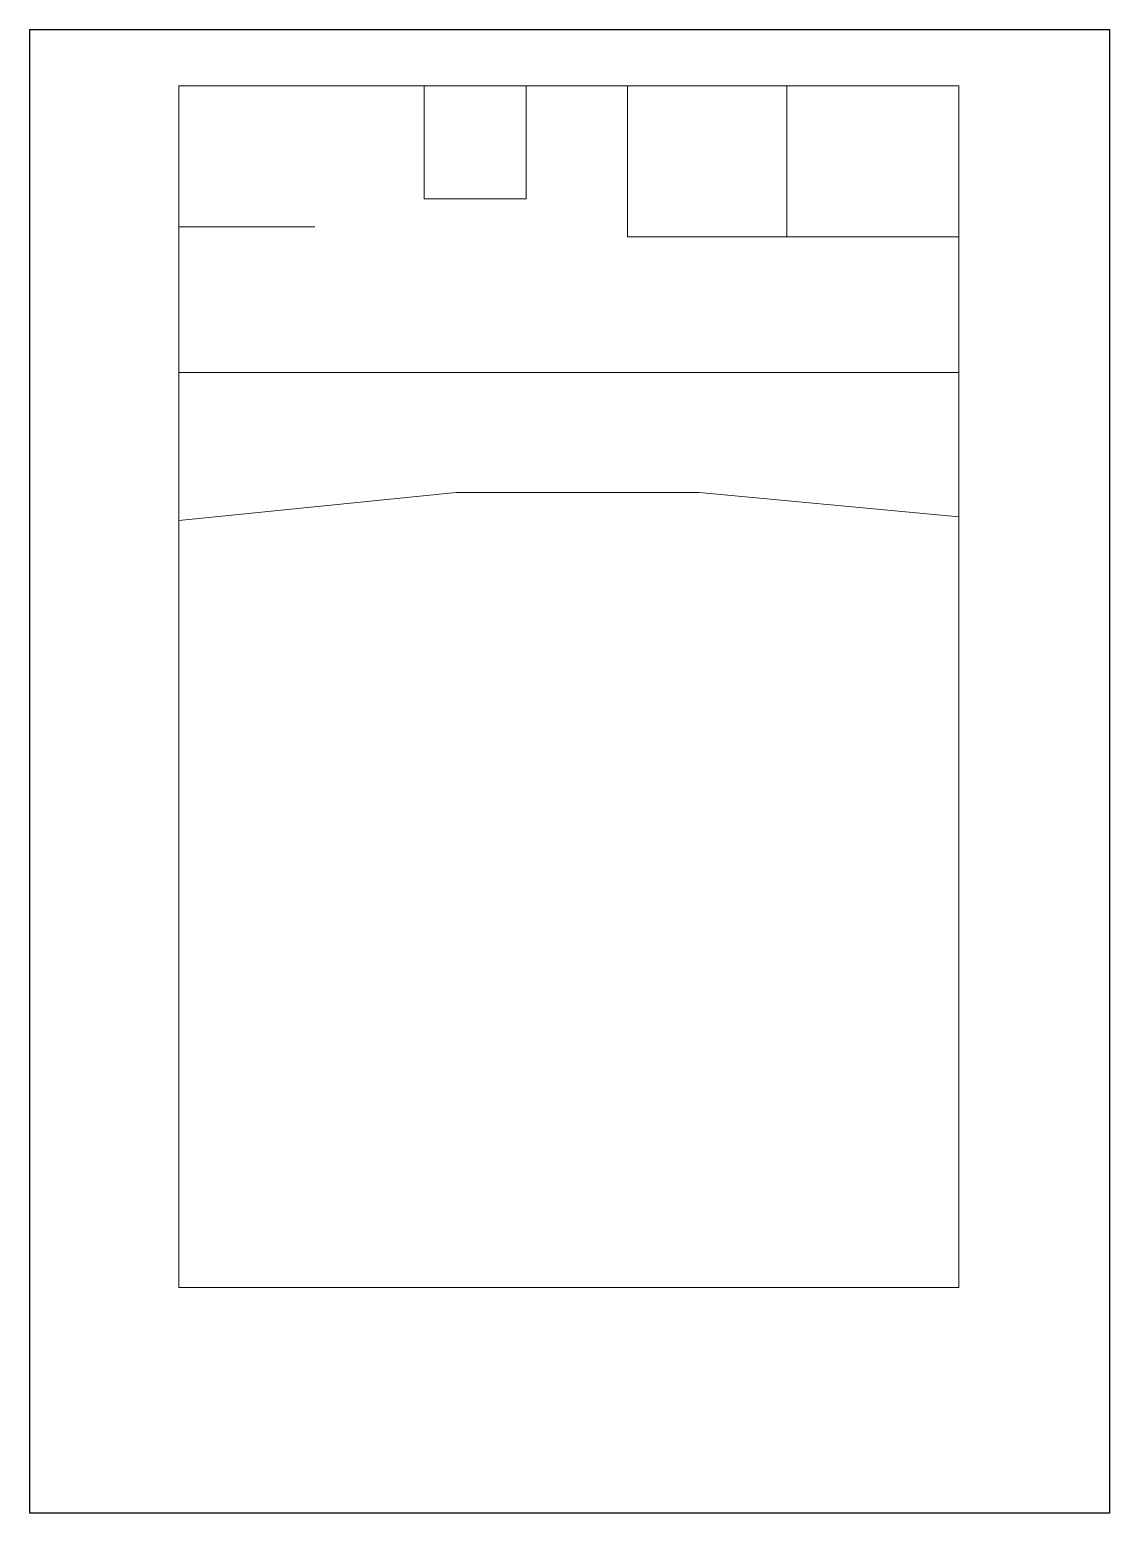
# Model space of a CAD drawing. Header units: millimetres. Extents: x -1184539 to 1745, y 0 to 1488735.
# Drawn here: x 0 to 1745, y 0 to 2399 of the extents above.
import ezdxf

# ---------------------------------------------------------------- set-up
doc = ezdxf.new("R2010")
doc.units = ezdxf.units.MM
picture_1 = doc.add_image_def('image1.jpg', size_in_pixel=(673, 925))

msp = doc.modelspace()

# ---------------------------------------------------------------- linework, layer by layer
at = {"color": 1, "lineweight": 20}
msp.add_lwpolyline([(1502, 365.1), (1502, 2308.2), (241.1, 2308.2), (241.1, 365.1)], close=True, dxfattribs=at)
for points in [[(637.5, 2308.2), (637.5, 2125.2), (802.4, 2125.2), (802.4, 2308.2)], [(1502, 2063.6), (966.2, 2063.6), (966.2, 2308.2)], [(1224.1, 2063.6), (1224.1, 2308.2)], [(241.1, 2080.1), (460.9, 2080.1)], [(1502, 1844.5), (241.1, 1844.5)], [(241.1, 1605.2), (689.7, 1650.5), (1082.4, 1650.5), (1502, 1610.9)]]:
    msp.add_lwpolyline(points, dxfattribs=at)

# ---------------------------------------------------------------- pictures from other files: only their frames are drawn
image = msp.add_image(picture_1, insert=(0, 0), size_in_units=(1745.3, 2398.8))
image.dxf.flags = 7

doc.saveas('drawing.dxf')
